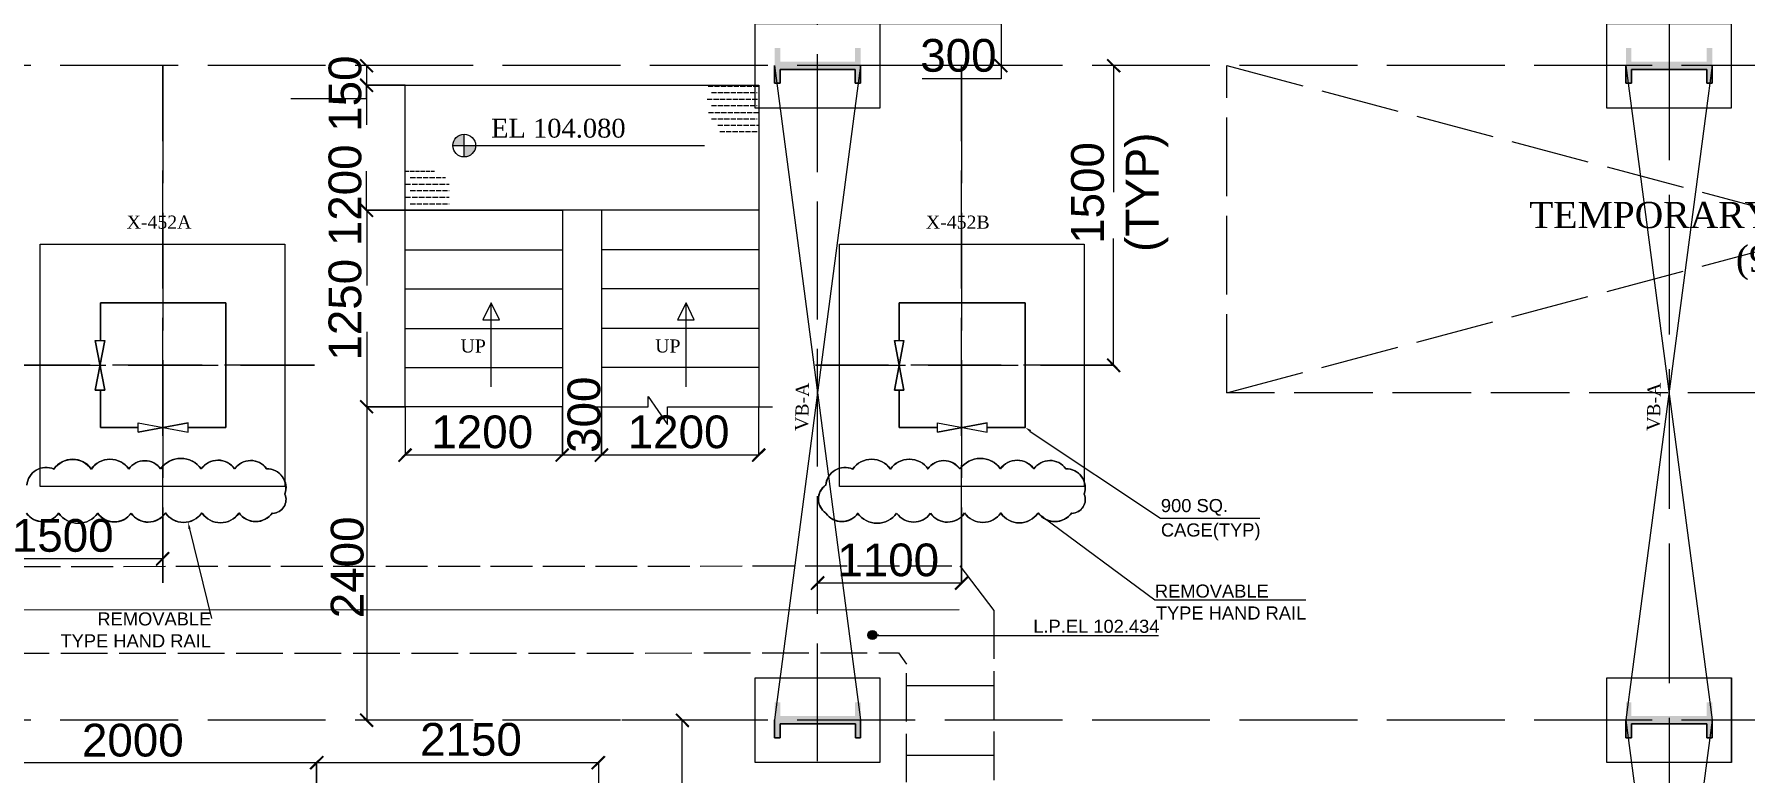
# Model space of a CAD drawing. Header units: inches. Extents: x 2602 to 127694, y 109 to 91908.
# Drawn here: x 17829 to 30886, y 71272 to 76914 of the extents above; entities that cross this region are included whole.
import ezdxf

# ---------------------------------------------------------------- set-up
doc = ezdxf.new("R2010")
doc.units = ezdxf.units.IN
doc.header["$MEASUREMENT"] = 0
doc.linetypes.add('PDF_IMPORT', pattern=[1, 0.8, -0.2])
doc.layers.add('PDF_Geometry', color=7, linetype='Continuous')
doc.layers.add('PDF_Solid Fills', color=7, linetype='Continuous', true_color=0x724639)
doc.layers.add('PDF_Text', color=230, linetype='Continuous', true_color=0xff007f)
doc.styles.add('PDF Arial', font='arial.ttf')
doc.styles.add('PDF Times New Roman', font='times.ttf')

msp = doc.modelspace()

# ---------------------------------------------------------------- hatches: boundary and pattern name
at = {"layer": 'PDF_Solid Fills', "transparency": 33554559}
for points in [[(24136, 76540), (24136, 76809), (24094, 76809), (24094, 76704), (23523, 76704), (23523, 76809), (23480, 76809), (23480, 76540), (23523, 76540), (23523, 76645), (24094, 76645), (24094, 76540)], [(30638, 76540), (30638, 76809), (30595, 76809), (30595, 76704), (30021, 76704), (30021, 76809), (29978, 76809), (29978, 76540), (30021, 76540), (30021, 76645), (30595, 76645), (30595, 76540)], [(24094, 71538), (24136, 71538), (24136, 71810), (24094, 71810), (24094, 71705), (23523, 71705), (23523, 71810), (23480, 71810), (23480, 71538), (23523, 71538), (23523, 71646), (24094, 71646)], [(30638, 71538), (30638, 71810), (30595, 71810), (30595, 71705), (30021, 71705), (30021, 71810), (29978, 71810), (29978, 71538), (30021, 71538), (30021, 71646), (30595, 71646), (30595, 71538)]]:
    msp.add_hatch(color=256, dxfattribs=at).paths.add_polyline_path(points)
at = {"layer": 'PDF_Solid Fills', "true_color": 0x00b8b8, "transparency": 33554559}
for points in [[(20410, 76619), (20420, 76629), (20322, 76727), (20312, 76717)], [(25163, 76727), (25153, 76717), (25252, 76619), (25262, 76629)], [(26111, 76619), (26124, 76629), (26023, 76727), (26013, 76717)], [(20420, 76478), (20322, 76580), (20312, 76567), (20410, 76468)], [(20420, 75523), (20322, 75625), (20312, 75612), (20410, 75514)], [(26023, 74441), (26013, 74431), (26111, 74329), (26124, 74339)], [(20420, 74024), (20322, 74123), (20312, 74113), (20410, 74015)], [(20715, 73742), (20702, 73755), (20604, 73654), (20614, 73644)], [(21814, 73644), (21913, 73742), (21903, 73755), (21804, 73654)], [(22204, 73755), (22103, 73654), (22113, 73644), (22214, 73742)], [(23303, 73654), (23313, 73644), (23415, 73742), (23402, 73755)], [(18754, 72860), (18764, 72850), (18865, 72952), (18852, 72962)], [(23864, 72765), (23854, 72778), (23753, 72676), (23763, 72666)], [(24852, 72676), (24865, 72666), (24963, 72765), (24953, 72778)], [(20322, 71728), (20312, 71718), (20410, 71617), (20420, 71630)], [(22821, 71617), (22831, 71630), (22733, 71728), (22723, 71718)], [(19941, 71295), (20040, 71394), (20030, 71404), (19928, 71305)], [(22080, 71305), (22090, 71295), (22191, 71394), (22178, 71404)]]:
    msp.add_hatch(color=132, dxfattribs=at).paths.add_polyline_path(points)
at = {"layer": 'PDF_Solid Fills', "true_color": 0x5bb8b8, "transparency": 33554559}
h = msp.add_hatch(color=123, dxfattribs=at)
h.paths.add_polyline_path([(21109, 76061), (21109, 75976), (21125, 75979), (21138, 75983), (21155, 75989), (21165, 75996), (21175, 76009), (21184, 76019), (21191, 76032), (21194, 76048), (21197, 76061)])
h.paths.add_polyline_path([(21109, 76061), (21109, 76150), (21083, 76143), (21066, 76137), (21056, 76127), (21043, 76117), (21030, 76091), (21027, 76078), (21024, 76061)])
at = {"layer": 'PDF_Solid Fills', "true_color": 0x942500, "transparency": 33554559}
msp.add_hatch(color=24, dxfattribs=at).paths.add_polyline_path([(24235, 72358), (24215, 72358), (24202, 72352), (24199, 72348), (24189, 72329), (24189, 72315), (24192, 72309), (24196, 72306), (24199, 72299), (24202, 72296), (24215, 72289), (24235, 72289), (24241, 72292), (24245, 72296), (24251, 72299), (24255, 72306), (24258, 72309), (24258, 72335), (24251, 72348), (24245, 72352), (24241, 72355)])

# ---------------------------------------------------------------- linework, layer by layer
at = {"layer": 'PDF_Geometry', "color": 30, "linetype": 'PDF_IMPORT', "lineweight": 0, "ltscale": 1125.093782, "true_color": 0xff7f00}
for points in [[(23808, 17356), (23808, 83868), (17307, 83868), (23808, 77216)], [(103310, 76675), (11954, 76675), (7837, 76675)], [(103310, 71673), (11954, 71673), (7837, 71673)]]:
    msp.add_lwpolyline(points, dxfattribs=at)
at = {"layer": 'PDF_Geometry', "color": 30, "linetype": 'PDF_IMPORT', "lineweight": 0, "ltscale": 1331.743661, "true_color": 0xff7f00}
msp.add_lwpolyline([(30310, 17356), (30310, 79643)], dxfattribs=at)
at = {"layer": 'PDF_Geometry', "color": 17, "lineweight": 0, "true_color": 0x724639}
for points in [[(23333, 76996), (24284, 76996), (24284, 76350), (23333, 76350)], [(29834, 76996), (30782, 76996), (30782, 76350), (29834, 76350)], [(23808, 76645), (24094, 76645), (24094, 76540), (24136, 76540), (24136, 76675), (24136, 76540), (24094, 76540), (24094, 76645), (23808, 76645), (23523, 76645), (23523, 76540), (23480, 76540), (23480, 76675), (23480, 76540), (23523, 76540), (23523, 76645)], [(23808, 76645), (24094, 76645), (24094, 76540), (24136, 76540), (24136, 76675), (24136, 76540), (24094, 76540), (24094, 76645), (23808, 76645), (23523, 76645), (23523, 76540), (23480, 76540), (23480, 76675), (23480, 76540), (23523, 76540), (23523, 76645)], [(30310, 76645), (30595, 76645), (30595, 76540), (30638, 76540), (30638, 76675), (30638, 76540), (30595, 76540), (30595, 76645), (30310, 76645), (30021, 76645), (30021, 76540), (29978, 76540), (29978, 76675), (29978, 76540), (30021, 76540), (30021, 76645)], [(30310, 76645), (30595, 76645), (30595, 76540), (30638, 76540), (30638, 76675), (30638, 76540), (30595, 76540), (30595, 76645), (30310, 76645), (30021, 76645), (30021, 76540), (29978, 76540), (29978, 76675), (29978, 76540), (30021, 76540), (30021, 76645)], [(23333, 71997), (24284, 71997), (24284, 71351), (23333, 71351)], [(23333, 71997), (24284, 71997), (24284, 71351), (23333, 71351)], [(29834, 71997), (30782, 71997), (30782, 71351), (29834, 71351)], [(29834, 71997), (30785, 71997), (30785, 71351), (29834, 71351)], [(23808, 71646), (24097, 71646), (24097, 71538), (24136, 71538), (24136, 71676), (24136, 71538), (24097, 71538), (24097, 71646), (23808, 71646), (23523, 71646), (23523, 71538), (23480, 71538), (23480, 71676), (23480, 71538), (23523, 71538), (23523, 71646)], [(23808, 71646), (24097, 71646), (24097, 71538), (24136, 71538), (24136, 71676), (24136, 71538), (24097, 71538), (24097, 71646), (23808, 71646), (23523, 71646), (23523, 71538), (23480, 71538), (23480, 71676), (23480, 71538), (23523, 71538), (23523, 71646)], [(30310, 71646), (30595, 71646), (30595, 71538), (30638, 71538), (30638, 71676), (30638, 71538), (30595, 71538), (30595, 71646), (30310, 71646), (30021, 71646), (30021, 71538), (29978, 71538), (29978, 71676), (29978, 71538), (30021, 71538), (30021, 71646)], [(30310, 71646), (30595, 71646), (30595, 71538), (30638, 71538), (30638, 71676), (30638, 71538), (30595, 71538), (30595, 71646), (30310, 71646), (30021, 71646), (30021, 71538), (29978, 71538), (29978, 71676), (29978, 71538), (30021, 71538), (30021, 71646)]]:
    msp.add_lwpolyline(points, close=True, dxfattribs=at)
at = {"layer": 'PDF_Geometry', "color": 132, "lineweight": 0, "true_color": 0x00b8b8}
for points in [[(24225, 76996), (25209, 76996), (25209, 76675), (24225, 76675)], [(20660, 76675), (20364, 76675), (20364, 76524)], [(24225, 76675), (24225, 76675)], [(25209, 76675), (25209, 76573), (24606, 76573)], [(25209, 76675), (25209, 76675)], [(26068, 76675), (26068, 76675)], [(26068, 76675), (26068, 75707)], [(19787, 76422), (20364, 76422), (20364, 76524), (20660, 76524), (20364, 76524), (20364, 76222)], [(20364, 75569), (20364, 75868)], [(20368, 75569), (20368, 74995)], [(26068, 74385), (26068, 75353)], [(20368, 74641), (20368, 74067), (20368, 72693), (20368, 71673)], [(26068, 74385), (26068, 74385)], [(20660, 74067), (20364, 74067), (20660, 74067), (20660, 73700), (21860, 73700), (21860, 74067), (21860, 73700), (22159, 73700), (22910, 73700)], [(20660, 74067), (20660, 74067)], [(21860, 74067), (21860, 74067)], [(22159, 73700), (22159, 74067), (22159, 73700), (23359, 73700), (23359, 74067)], [(22159, 74067), (22159, 74067)], [(23359, 74067), (23359, 74067)], [(21860, 73700), (21860, 73700)], [(23359, 73700), (23359, 73700)], [(18810, 72722), (18810, 72906), (17307, 72906), (17307, 72722)], [(18810, 72722), (18810, 72722)], [(23808, 72722), (24907, 72722)], [(23808, 72722), (23808, 72722)], [(24907, 72722), (24907, 72722)], [(24907, 72722), (24907, 72722)], [(20660, 71673), (20364, 71673)], [(22313, 69681), (22775, 69681), (22775, 70255), (22775, 71673), (22313, 71673)], [(17307, 71033), (17307, 71351), (19984, 71351), (19984, 71033)], [(19984, 69681), (19984, 71351), (22136, 71351), (22136, 69681)]]:
    msp.add_lwpolyline(points, dxfattribs=at)
at = {"layer": 'PDF_Geometry', "linetype": 'PDF_IMPORT', "lineweight": 0, "ltscale": 1125.093782}
for points in [[(18810, 72722), (18810, 76675)], [(24907, 72722), (24907, 76675)]]:
    msp.add_lwpolyline(points, close=True, dxfattribs=at)
for points in [[(18810, 76675), (18810, 72722)], [(24907, 76675), (24907, 72722)]]:
    msp.add_lwpolyline(points, dxfattribs=at)
at = {"layer": 'PDF_Geometry', "color": 17, "lineweight": 0, "true_color": 0x724639}
for points in [[(23480, 76675), (24136, 71676)], [(24136, 76675), (23480, 71676)], [(29978, 76675), (30638, 71676)], [(30638, 76675), (29978, 71676)], [(29978, 71673), (30638, 66674), (29978, 61675)], [(30638, 71673), (29978, 66674), (30638, 61675)]]:
    msp.add_lwpolyline(points, dxfattribs=at)
at = {"layer": 'PDF_Geometry', "linetype": 'PDF_IMPORT', "lineweight": 0, "ltscale": 751.155907}
msp.add_lwpolyline([(26931, 74175), (36309, 76675), (36309, 74175), (26931, 74175), (26931, 76675), (36309, 74175)], dxfattribs=at)
at = {"layer": 'PDF_Geometry', "color": 1, "lineweight": 0}
for points in [[(20660, 76524), (21860, 76524), (22159, 76524), (23359, 76524), (23359, 75569), (20660, 75569)], [(20660, 74067), (20660, 75569), (21860, 75569), (21860, 74067)]]:
    msp.add_lwpolyline(points, close=True, dxfattribs=at)
at = {"layer": 'PDF_Geometry', "color": 1, "linetype": 'PDF_IMPORT', "lineweight": 0, "ltscale": 49.202352}
for points in [[(22972, 76517), (23359, 76517)], [(22965, 76419), (23359, 76419)], [(22998, 76468), (23346, 76468)], [(22975, 76317), (23359, 76317)], [(22998, 76370), (23346, 76370)], [(22998, 76268), (23346, 76268)], [(23047, 76219), (23359, 76219)], [(23061, 76170), (23346, 76170)], [(20699, 75819), (20968, 75819)], [(20699, 75720), (20997, 75720)], [(20699, 75619), (20997, 75619)]]:
    msp.add_lwpolyline(points, dxfattribs=at)
at = {"layer": 'PDF_Geometry', "color": 123, "lineweight": 0, "true_color": 0x5bb8b8}
for points in [[(21109, 76150), (21109, 75976)], [(22946, 76061), (21197, 76061), (21024, 76061)]]:
    msp.add_lwpolyline(points, dxfattribs=at)
at = {"layer": 'PDF_Geometry', "color": 1, "linetype": 'PDF_IMPORT', "lineweight": 0, "ltscale": 39.361882}
msp.add_lwpolyline([(20660, 75868), (20883, 75868)], dxfattribs=at)
at = {"layer": 'PDF_Geometry', "color": 1, "linetype": 'PDF_IMPORT', "lineweight": 0, "ltscale": 52.482509}
for points in [[(20660, 75769), (20997, 75769)], [(20660, 75668), (20997, 75668)], [(20660, 75569), (20948, 75569)]]:
    msp.add_lwpolyline(points, dxfattribs=at)
at = {"layer": 'PDF_Geometry', "color": 132, "lineweight": 0, "true_color": 0x00b8b8}
msp.add_lwpolyline([(20364, 75569), (20660, 75569)], close=True, dxfattribs=at)
at = {"layer": 'PDF_Geometry', "color": 1, "lineweight": 0}
for points in [[(22159, 75569), (22159, 74067)], [(23359, 75569), (23359, 74067)], [(20660, 75268), (21860, 75268)], [(23359, 75268), (22159, 75268)], [(20660, 74969), (21860, 74969)], [(23359, 74969), (22159, 74969)], [(21316, 74221), (21316, 74861), (21253, 74733), (21316, 74733), (21381, 74733), (21316, 74861)], [(22805, 74221), (22805, 74861), (22739, 74733), (22805, 74733), (22867, 74733), (22805, 74861)], [(20660, 74667), (21860, 74667)], [(23359, 74667), (22159, 74667)], [(20660, 74369), (21860, 74369)], [(23359, 74369), (22159, 74369)], [(22073, 74067), (22516, 74067), (22516, 74146), (22664, 73933), (22664, 74067), (23464, 74067)]]:
    msp.add_lwpolyline(points, dxfattribs=at)
at = {"layer": 'PDF_Geometry', "lineweight": 0}
for points in [[(17875, 75310), (19741, 75310), (19741, 73460), (17875, 73460)], [(17875, 75310), (19741, 75310), (19741, 73460), (17875, 73460)], [(17875, 75310), (19741, 75310), (19741, 73460), (17875, 73460)], [(23976, 75310), (25842, 75310), (25842, 73460), (23976, 73460)], [(23976, 75310), (25842, 75310), (25842, 73460), (23976, 73460)], [(23976, 75310), (25842, 75310), (25842, 73460), (23976, 73460)], [(19003, 73910), (19292, 73910), (19292, 74861), (18334, 74861), (18334, 74575), (18334, 74861), (19292, 74861), (19292, 73910)], [(25104, 73910), (25393, 73910), (25393, 74861), (24432, 74861), (24432, 74575), (24432, 74861), (25393, 74861), (25393, 73910)], [(18295, 74195), (18367, 74195), (18295, 74575), (18367, 74575)], [(18367, 74195), (18295, 74195), (18367, 74575), (18295, 74195), (18367, 74195), (18295, 74575)], [(24396, 74195), (24468, 74195), (24396, 74575), (24468, 74575)], [(24468, 74195), (24396, 74195), (24468, 74575), (24396, 74195), (24468, 74195), (24396, 74575)], [(18334, 74392), (18334, 74375)], [(24432, 74392), (24432, 74375)], [(18334, 74195), (18334, 73910), (18623, 73910), (18334, 73910)], [(24432, 74195), (24432, 73910), (24724, 73910), (24432, 73910)], [(19003, 73874), (19003, 73946), (18623, 73874), (18623, 73946)], [(19003, 73874), (19003, 73946), (18623, 73874), (18623, 73946)], [(25104, 73874), (25104, 73946), (24724, 73874), (24724, 73946)], [(25104, 73874), (25104, 73946), (24724, 73874), (24724, 73946)]]:
    msp.add_lwpolyline(points, close=True, dxfattribs=at)
for points in [[(18334, 74575), (18334, 74861), (19292, 74861), (19292, 73910), (19003, 73910)], [(24432, 74575), (24432, 74861), (25393, 74861), (25393, 73910), (25104, 73910)], [(18334, 74375), (18334, 74392)], [(24432, 74375), (24432, 74392)], [(18623, 73910), (18334, 73910), (18334, 74195)], [(24724, 73910), (24432, 73910), (24432, 74195)], [(18623, 73874), (18623, 73946)], [(18623, 73874), (19003, 73946)], [(18623, 73946), (19003, 73874)], [(19003, 73874), (19003, 73946)], [(24724, 73874), (24724, 73946)], [(24724, 73874), (25104, 73946)], [(24724, 73946), (25104, 73874)], [(25104, 73874), (25104, 73946)], [(25432, 73880), (26426, 73217), (27184, 73217)], [(19013, 73135), (19183, 72450)], [(25531, 73224), (26383, 72594), (27535, 72594)]]:
    msp.add_lwpolyline(points, dxfattribs=at)
at = {"layer": 'PDF_Geometry', "linetype": 'PDF_IMPORT', "lineweight": 0, "ltscale": 856.120925}
msp.add_lwpolyline([(19967, 74385), (17691, 74385)], close=True, dxfattribs=at)
msp.add_lwpolyline([(17691, 74385), (19967, 74385)], dxfattribs=at)
at = {"layer": 'PDF_Geometry', "linetype": 'PDF_IMPORT', "lineweight": 0, "ltscale": 859.401082}
msp.add_lwpolyline([(26068, 74385), (23792, 74385)], close=True, dxfattribs=at)
msp.add_lwpolyline([(23792, 74385), (26068, 74385)], dxfattribs=at)
at = {"layer": 'PDF_Geometry', "lineweight": 0}
for points in [[(19649, 73254, 0.520596), (19743, 73402, 0.520584), (19603, 73593, 0.520508), (19359, 73594, 0.520571), (19103, 73593, 0.52056), (18796, 73593, 0.520508), (18551, 73592, 0.520576), (18266, 73592, 0.520576), (17979, 73592, 0.520559), (17773, 73469, -0.520559), (17979, 73592, -0.520576), (18264, 73592, -0.520576), (18551, 73593, -0.520508), (18794, 73593, -0.52056), (19103, 73594, -0.520571), (19358, 73593, -0.520508), (19602, 73595, -0.520584), (19743, 73401, -0.520596), (19649, 73254, 0.520596), (19743, 73401, 0.520584), (19602, 73595, 0.520508), (19358, 73593, 0.520571), (19103, 73594, 0.52056), (18794, 73593, 0.520508), (18551, 73593, 0.520576), (18264, 73592, 0.520576), (17979, 73592, 0.520559), (17773, 73469, 0.520537)], [(24653, 73592, 0.520576), (24364, 73592, 0.520576), (24077, 73592, 0.520559), (23871, 73469, -0.520559), (24076, 73592, -0.520576), (24365, 73592, -0.520576), (24653, 73592, 0.520576), (24365, 73592, 0.520576), (24076, 73592, 0.520559), (23871, 73469, 0.520537), (23870, 73257, -0.520537), (23870, 73470, 0.520537), (23870, 73257)], [(25750, 73254, 0.520596), (25844, 73402, 0.520584), (25704, 73593, 0.520508), (25460, 73594, 0.520571), (25205, 73593, 0.52056), (24896, 73593, -0.52056), (25204, 73594, -0.520571), (25459, 73593, -0.520508), (25703, 73595, -0.520584), (25844, 73401, -0.520596), (25750, 73254, 0.520596), (25844, 73401, 0.520584), (25703, 73595, 0.520508), (25459, 73593, 0.520571), (25204, 73594, 0.52056), (24896, 73593, 0.520508), (24649, 73593, -0.520508), (24893, 73593, 0.520508), (24649, 73593)], [(24414, 73254, 0.520571), (24670, 73256, 0.520539), (24931, 73257, 0.520553), (25208, 73257, -0.520553), (24931, 73256, -0.520539), (24669, 73254, -0.520571), (24414, 73254, 0.520571), (24669, 73254, 0.520539), (24931, 73256, 0.520553), (25208, 73257, 0.520515), (25490, 73255, -0.520515), (25207, 73255, 0.520515), (25490, 73255)]]:
    msp.add_lwpolyline(points, format="xyb", dxfattribs=at)
for points in [[(18568, 73254, -0.520571), (18314, 73256, -0.520542), (18015, 73255, -0.520508), (17770, 73255, 0.520508), (18016, 73256, 0.520542), (18314, 73256, 0.520571), (18568, 73254, 0.520539), (18830, 73256, 0.520553), (19107, 73257, -0.520553), (18830, 73257, -0.520539)], [(19110, 73255, 0.520515), (19392, 73255, -0.520515)], [(19392, 73258, 0.520571), (19647, 73258, -0.520571)], [(23872, 73255, 0.520508), (24116, 73255, -0.520508)], [(24114, 73256, 0.520542), (24412, 73256, -0.520542)], [(25493, 73258, 0.520571), (25748, 73258, -0.520571)]]:
    msp.add_lwpolyline(points, format="xyb", close=True, dxfattribs=at)
at = {"layer": 'PDF_Geometry', "color": 24, "linetype": 'PDF_IMPORT', "lineweight": 0, "ltscale": 400.17913, "true_color": 0x942500}
msp.add_lwpolyline([(14909, 72847), (24894, 72853)], dxfattribs=at)
at = {"layer": 'PDF_Geometry', "color": 24, "lineweight": 0, "true_color": 0x942500}
for points in [[(24894, 72853), (25153, 72512)], [(14909, 72516), (24888, 72519)], [(24274, 72322), (25455, 72322), (26410, 72322)], [(24425, 72188), (24487, 72102)], [(24487, 71938), (25153, 71938)], [(24487, 71407), (25153, 71407)]]:
    msp.add_lwpolyline(points, dxfattribs=at)
at = {"layer": 'PDF_Geometry', "color": 24, "linetype": 'PDF_IMPORT', "lineweight": 0, "ltscale": 462.502109, "true_color": 0x942500}
msp.add_lwpolyline([(25153, 72512), (25153, 35588), (24487, 35588), (24487, 72102)], dxfattribs=at)
at = {"layer": 'PDF_Geometry', "color": 24, "linetype": 'PDF_IMPORT', "lineweight": 0, "ltscale": 446.101325, "true_color": 0x942500}
msp.add_lwpolyline([(14909, 72184), (24425, 72188)], dxfattribs=at)
at = {"layer": 'PDF_Geometry', "color": 224, "lineweight": 0, "true_color": 0x940070}
msp.add_lwpolyline([(30310, 69918), (30310, 71673)], dxfattribs=at)
at = {"layer": 'PDF_Geometry', "linetype": 'PDF_IMPORT', "lineweight": 0, "ltscale": 377.218032}
msp.add_lwpolyline([(19984, 67625), (19984, 71374)], dxfattribs=at)
at = {"layer": 'PDF_Geometry', "color": 123, "lineweight": 0, "true_color": 0x5bb8b8}
msp.add_circle((21111, 76063), 86.9, dxfattribs=at)
at = {"layer": 'PDF_Geometry', "color": 24, "lineweight": 0, "true_color": 0x942500}
msp.add_circle((24227, 72324), 34.4, dxfattribs=at)
at = {"layer": 'PDF_Geometry', "lineweight": 0}
for centre, radius, start, end in [((17893, 73340), 149, 215.0054, 324.9946), ((18165, 73360), 182, 215.0023, 324.9977), ((18440, 73344), 156, 214.9997, 325.0003), ((18700, 73347), 159, 215.0025, 324.9975), ((18969, 73354), 169, 215.0013, 324.9987), ((19251, 73354), 172, 215.0047, 324.9953), ((19520, 73347), 156, 214.9997, 325.0003), ((23994, 73340), 149, 215.0054, 324.9946), ((24263, 73360), 182, 215.0023, 324.9977), ((25621, 73347), 156, 214.9997, 325.0003)]:
    msp.add_arc(centre, radius, start, end, dxfattribs=at)
at = {"layer": 'PDF_Solid Fills', "color": 7, "transparency": 33554559}
for points in [[(25429, 73874), (25393, 73910), (25439, 73890)], [(25524, 73217), (25491, 73254), (25534, 73231)], [(19006, 73135), (19003, 73185), (19023, 73139)]]:
    msp.add_solid(points, dxfattribs=at)
at = {"layer": 'PDF_Solid Fills', "color": 24, "true_color": 0x942500, "transparency": 33554559}
msp.add_solid([(24274, 72315), (24225, 72322), (24274, 72332)], dxfattribs=at)

# ---------------------------------------------------------------- texts
at = {"layer": 'PDF_Text', "color": 132, "true_color": 0x00b8b8, "char_height": 250, "attachment_point": 7, "style": 'PDF Arial'}
for s, insert in [('300', (24592, 76624)), ('1200', (20860, 73748)), ('1200', (22359, 73748)), ('1500', (17658, 72957)), ('1100', (23959, 72770)), ('2000', (18193, 71393)), ('2150', (20774, 71399))]:
    msp.add_mtext(s, dxfattribs=dict(at, insert=insert))
at = {"layer": 'PDF_Text', "color": 132, "true_color": 0x00b8b8, "attachment_point": 7, "rotation": 90, "style": 'PDF Arial'}
for s, insert, char_height in [('1250 1200 150', (20329, 74421), 249.99), ('(TYP)', (26486, 75251), 250), ('1500', (25997, 75313), 250), ('300', (22153, 73716), 250), ('2400', (20346, 72453), 250)]:
    msp.add_mtext(s, dxfattribs=dict(at, insert=insert, char_height=char_height))
at = {"layer": 'PDF_Text', "color": 32, "true_color": 0xdd6d00, "insert": (21316, 76121), "char_height": 144, "attachment_point": 7, "style": 'PDF Times New Roman'}
msp.add_mtext('EL 104.080', dxfattribs=at)
at = {"layer": 'PDF_Text', "attachment_point": 7, "style": 'PDF Times New Roman'}
for s, insert, char_height in [('TEMPORARY AOS /SALTS STORAGE', (29240, 75430), 199.99), ('X-452A', (18534, 75427), 100), ('X-452B', (24635, 75427), 100), ('(9.5M X 2.4M)', (30818, 75034), 199.99), ('UP', (21083, 74481), 100), ('UP', (22569, 74481), 100)]:
    msp.add_mtext(s, dxfattribs=dict(at, insert=insert, char_height=char_height))
at = {"layer": 'PDF_Text', "char_height": 100, "attachment_point": 7, "rotation": 88.956, "style": 'PDF Times New Roman'}
for insert in [(23739, 73883), (30240, 73883)]:
    msp.add_mtext('VB-A', dxfattribs=dict(at, insert=insert))
at = {"layer": 'PDF_Text', "color": 7, "char_height": 100, "attachment_point": 7, "style": 'PDF Arial'}
for s, insert in [('900 SQ.', (26429, 73236)), ('CAGE(TYP)', (26429, 73047)), ('REMOVABLE', (26383, 72609)), ('REMOVABLE', (18311, 72396)), ('TYPE HAND RAIL', (26390, 72443)), ('TYPE HAND RAIL', (18029, 72230))]:
    msp.add_mtext(s, dxfattribs=dict(at, insert=insert))
at = {"layer": 'PDF_Text', "color": 24, "true_color": 0x942500, "insert": (25455, 72340), "char_height": 100, "attachment_point": 7, "style": 'PDF Arial'}
msp.add_mtext('L.P.EL 102.434', dxfattribs=at)

doc.saveas('drawing.dxf')
